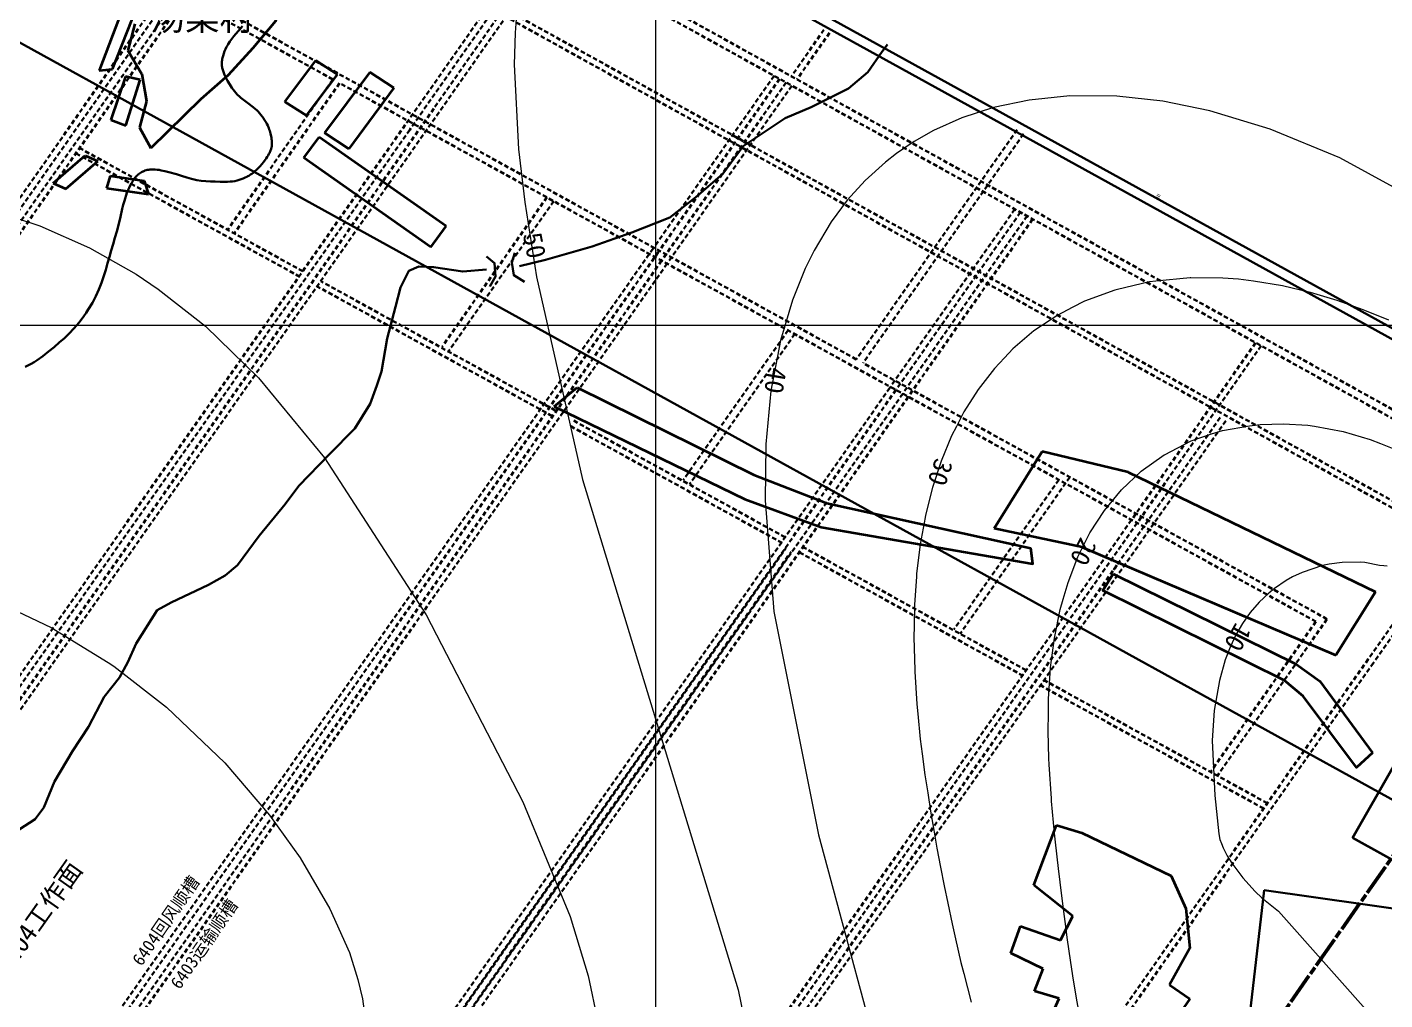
# Model space of a CAD drawing. Header units: inches. Extents: x 36473197 to 36486087, y 3899343 to 3911260.
# Drawn here: x 36476504 to 36477575, y 3907468 to 3908236 of the extents above; entities that cross this region are included whole.
import ezdxf

# ---------------------------------------------------------------- set-up
doc = ezdxf.new("R2010")
doc.units = ezdxf.units.IN
doc.header["$MEASUREMENT"] = 0
doc.linetypes.add('虚线', pattern=[0.0045, 0.00175, -0.001, 0.00175])
doc.linetypes.add('采区边界', pattern=[0.03, 0.0125, -0.001, 0.003, -0.001, 0.0125])
doc.layers.get('0').update_dxf_attribs({"lineweight": 0})
doc.layers.get('Defpoints').update_dxf_attribs({"lineweight": 0})
for name, color, linetype, lineweight in [('4煤底板等值线', 7, 'Continuous', 0), ('五六盘区排水系统', 7, 'Continuous', 0), ('五盘区出面', 7, 'Continuous', 0), ('四盘区辅运巷', 7, 'Continuous', 0), ('居民地', 7, 'Continuous', 0), ('巷道掘进尺', 7, 'Continuous', 0), ('水系', 7, 'Continuous', 0), ('河流', 7, 'Continuous', 0), ('注记', 7, 'Continuous', 0), ('等值线注记', 7, 'Continuous', 0), ('经纬网', 7, 'Continuous', 0), ('西区开拓设计', 7, 'Continuous', 0)]:
    doc.layers.add(name, color=color, linetype=linetype, lineweight=lineweight)
doc.layers.add('保护煤柱', color=7, linetype='Continuous', lineweight=0, true_color=0xff0042)
doc.styles.add('仿宋', font='simfang.ttf')
doc.styles.add('仿宋_GB2312', font='')
doc.styles.add('宋体', font='SIMSUN.TTC')
doc.styles.add('新宋体', font='SIMSUN.TTC')
doc.styles.add('黑体', font='simhei.ttf')
doc.styles.get('仿宋_GB2312').set_extended_font_data('仿宋_GB2312')
doc.linetypes.add('保护煤柱', pattern='A,0.0195,-0.001,[6,西北矿业高家堡煤矿2022年采掘接续图(2022.8.14).shx,S=1.01575e-06,R=0,X=0,Y=0],0.0195', length=0.04)
doc.dimstyles.get("Standard").update_dxf_attribs({"dimtxt": 30, "dimasz": 20, "dimexe": 0.18, "dimexo": 0.0625, "dimgap": 0.09, "dimtad": 1, "dimdec": 0, "dimzin": 0, "dimdsep": 46, "dimtxsty": '仿宋', "dimcen": 0.09, "dimclrd": 150, "dimclre": 150, "dimadec": 0, "dimazin": 0, "dimtfac": 1, "dimtdec": 0, "dimtofl": 0, "dimtmove": 0, "dimatfit": 3, "dimfxl": 1, "dimtolj": 1, "dimtzin": 0, "dimlwd": 0, "dimarcsym": 0})

# ---------------------------------------------------------------- blocks, each defined once
blk = doc.blocks.new('PDMODE_0')
at = {"color": 0}
blk.add_lwpolyline([(0, 0), (0, 0)], dxfattribs=at)
blk = doc.blocks.new('*D204')
at = {"layer": 'Defpoints', "color": 0, "transparency": 16777216}
for p in [(36476925.5, 3911082.4), (36486060.1, 3904950), (36485936.1, 3904772.9)]:
    blk.add_point(p, dxfattribs=at)
at = {"layer": '四盘区辅运巷', "color": 150, "lineweight": -2, "transparency": 16777216}
for p, q in [((36476925.6, 3911082.4), (36477049.7, 3911259.7)), ((36485936.1, 3904772.9), (36486060.3, 3904950.2))]:
    blk.add_line(p, q, dxfattribs=at)
at = {"layer": '四盘区辅运巷', "color": 150, "lineweight": 0, "transparency": 16777216}
blk.add_line((36477066, 3911248.1), (36486043.8, 3904961.5), dxfattribs=at)
at = {"layer": '四盘区辅运巷', "color": 150, "transparency": 16777216}
for points in [[(36477067.9, 3911250.8), (36477064, 3911245.3), (36477049.6, 3911259.5)], [(36486045.7, 3904964.2), (36486041.9, 3904958.8), (36486060.1, 3904950)]]:
    blk.add_solid(points, dxfattribs=at)
at = {"layer": '四盘区辅运巷', "color": 0, "transparency": 16777216, "insert": (36481563.6, 3908117.3), "char_height": 30, "attachment_point": 5, "rotation": 324.9991, "style": '仿宋'}
blk.add_mtext('\\A1;1100', dxfattribs=at)

msp = doc.modelspace()

# ---------------------------------------------------------------- linework, layer by layer
at = {"layer": '4煤底板等值线', "color": 7, "linetype": 'Continuous', "lineweight": 0, "flags": 128}
for points in [[(36476890.4, 3908249.3), (36476889.2, 3908231.1), (36476888.3, 3908206), (36476891.8, 3908139.3), (36476896.7, 3908097.5), (36476906.1, 3908038.6), (36476942.3, 3907878.5), (36477065, 3907476), (36477073.5, 3907434.9)], [(36477604.6, 3908096.9), (36477539.6, 3908132.4), (36477484.9, 3908155.1), (36477437.3, 3908169.4), (36477400, 3908177), (36477363.7, 3908181), (36477326.7, 3908181.2), (36477294.6, 3908178), (36477266.5, 3908172.1), (36477241.5, 3908163.9), (36477219.2, 3908153.9), (36477204, 3908145.4), (36477190.1, 3908135.9), (36477181.3, 3908129.1), (36477165.4, 3908114.6), (36477151.2, 3908098.9), (36477138.6, 3908082), (36477125, 3908059.4), (36477118, 3908045.1), (36477107.9, 3908020.1), (36477098.5, 3907988.2), (36477090.9, 3907948.5), (36477087, 3907906.6), (36477086.4, 3907862.1), (36477093.3, 3907774.4), (36477128.6, 3907598.3), (36477187.2, 3907380.9)], [(36476472.5, 3908092.3), (36476514.3, 3908078.8), (36476553.5, 3908061.5), (36476590.2, 3908040.6), (36476607.7, 3908028.9), (36476644.9, 3907999.5), (36476686.8, 3907958.7), (36476738.9, 3907895.6), (36476819, 3907771.9), (36476895.3, 3907624.4), (36476932.5, 3907533.7), (36476946.8, 3907487.1), (36476954.4, 3907450.8)], [(36477578.3, 3908004.4), (36477558.2, 3908012.4), (36477537.7, 3908019.7), (36477516.5, 3908026.1), (36477508.7, 3908028.1), (36477494.5, 3908031.3), (36477471.6, 3908035.2), (36477459.9, 3908036.6), (36477447.5, 3908037.5), (36477422.1, 3908037.8), (36477421.6, 3908037.8), (36477394.6, 3908035.2), (36477389.7, 3908034.5), (36477364.3, 3908028.6), (36477362.3, 3908028), (36477338.3, 3908019.2), (36477328.7, 3908014.3), (36477317.2, 3908008.3), (36477298.4, 3907995.8), (36477281.9, 3907981.7), (36477275.3, 3907974.7), (36477267.3, 3907966.3), (36477254.4, 3907949.7), (36477243.1, 3907931.9), (36477237.3, 3907920.5), (36477233.4, 3907913), (36477225.2, 3907893.1), (36477218.3, 3907872.3), (36477212.9, 3907850.4), (36477212.6, 3907848.5), (36477208.7, 3907827.7), (36477205.8, 3907804.1), (36477205.7, 3907802.1), (36477204.2, 3907779.6), (36477203.9, 3907762.8), (36477203.7, 3907754.3), (36477204.4, 3907728.1), (36477204.4, 3907727), (36477206.1, 3907701.3), (36477206.8, 3907693.8), (36477208.8, 3907673.7), (36477210.3, 3907662.1), (36477212.4, 3907645.5), (36477214.6, 3907631.5), (36477216.8, 3907616.8), (36477219.4, 3907601.8), (36477221.8, 3907587.6), (36477224.7, 3907572.8), (36477227.5, 3907558), (36477230.4, 3907544.3), (36477233.8, 3907527.9), (36477236.5, 3907516.3), (36477240.8, 3907497.4), (36477243, 3907488.9), (36477248.8, 3907466.1)], [(36477334.1, 3907457.7), (36477332, 3907469.5), (36477329, 3907486.9), (36477327.2, 3907499.3), (36477324.8, 3907515.5), (36477323, 3907529.9), (36477321.1, 3907543.8), (36477319.1, 3907561), (36477317.7, 3907571.8), (36477315.5, 3907592.5), (36477314.7, 3907599.5), (36477312.4, 3907624.7), (36477312.2, 3907627), (36477310.5, 3907653.8), (36477310.3, 3907658.4), (36477309.7, 3907680), (36477309.8, 3907694.3), (36477310, 3907705.5), (36477311.6, 3907730), (36477312.1, 3907734.2), (36477314.6, 3907753.5), (36477319.1, 3907776), (36477321.5, 3907784.2), (36477325.3, 3907797.4), (36477333, 3907817.6), (36477342.6, 3907836.6), (36477354, 3907854.2), (36477367.4, 3907870.5), (36477383.1, 3907885.2), (36477401.2, 3907898.1), (36477401.3, 3907898.1), (36477422.4, 3907909), (36477438.4, 3907914.5), (36477447.2, 3907917.3), (36477468.6, 3907921), (36477477, 3907922.1), (36477495.2, 3907922.4), (36477514.6, 3907921.4), (36477519.7, 3907920.7), (36477542.3, 3907916.4), (36477563.6, 3907910.2), (36477571.7, 3907907), (36477583.7, 3907902.2)], [(36477577, 3907810.1), (36477574.5, 3907810.5), (36477570.9, 3907810.7), (36477559.4, 3907813), (36477556.3, 3907813.3), (36477541.7, 3907813), (36477531.2, 3907811.8), (36477526, 3907810.8), (36477509.9, 3907805.1), (36477502.3, 3907801.7), (36477497.4, 3907798.9), (36477488.2, 3907792.5), (36477483.8, 3907789), (36477476, 3907781.7), (36477469, 3907773.7), (36477463, 3907765.1), (36477457.7, 3907756), (36477453.1, 3907746.2), (36477449.3, 3907736.2), (36477444.7, 3907720.1), (36477440.5, 3907696.4), (36477439, 3907672.7), (36477441, 3907629.2), (36477444.3, 3907598.9), (36477445.2, 3907594.6), (36477446.3, 3907591.3), (36477447.7, 3907588.1), (36477450.9, 3907581.8), (36477454.6, 3907575.8), (36477463.2, 3907564.3), (36477472.9, 3907553.6), (36477478.1, 3907548.6), (36477491.4, 3907538.1)], [(36476479.9, 3907782.4), (36476523.2, 3907761.7), (36476568.2, 3907734.3), (36476572.5, 3907731.4), (36476614.1, 3907699.1), (36476660.2, 3907655), (36476695.4, 3907613.7), (36476719.6, 3907580.2), (36476743.1, 3907539.8), (36476758.4, 3907505.5), (36476765.1, 3907484), (36476768.7, 3907468.8), (36476770.7, 3907455.2)], [(36477491.4, 3907538.1), (36477568.6, 3907450.9)]]:
    msp.add_lwpolyline(points, dxfattribs=at)
at = {"layer": '五六盘区排水系统', "color": 30, "linetype": '虚线', "lineweight": 30, "ltscale": 2000, "true_color": 0xff7f00}
for p, q in [((36476439.2, 3906876.7), (36477102.8, 3907824.3)), ((36476443.3, 3906873.8), (36477106.9, 3907821.5))]:
    msp.add_line(p, q, dxfattribs=at)
at = {"layer": '五盘区出面', "linetype": '采区边界', "lineweight": 50, "ltscale": 2000}
msp.add_line((36476135.9, 3905516.9), (36477720, 3907779.1), dxfattribs=at)
at = {"layer": '保护煤柱', "color": 1, "linetype": '保护煤柱', "lineweight": 30, "ltscale": 3750, "true_color": 0xff0000}
for p, q in [((36477791.5, 3907509.8), (36475547.3, 3908748)), ((36477480.1, 3907554.7), (36477465.5, 3907428.9)), ((36478542.4, 3907401.5), (36477480.1, 3907554.7))]:
    msp.add_line(p, q, dxfattribs=at)
at = {"layer": '居民地', "color": 254, "linetype": 'Continuous', "lineweight": 35, "true_color": 0xd7d7d7}
for p, q in [((36476571.5, 3908202.3), (36476604.2, 3908285.6)), ((36476589.3, 3908238.1), (36476583.7, 3908217.2)), ((36476583.7, 3908217.2), (36476594.7, 3908198.5)), ((36476707.4, 3908176.7), (36476731.9, 3908209.1)), ((36476731.9, 3908209.1), (36476749.1, 3908198.1)), ((36476561.1, 3908201.4), (36476571.5, 3908202.3)), ((36476581.9, 3908196.6), (36476570.3, 3908162.5)), ((36476593.3, 3908193.9), (36476581.9, 3908196.6)), ((36476594.7, 3908198.5), (36476598.3, 3908177.2)), ((36476724.6, 3908165.7), (36476749.1, 3908198.1)), ((36476774.6, 3908200), (36476738.9, 3908152.2)), ((36476793.6, 3908187.5), (36476774.6, 3908200)), ((36476582.1, 3908157.8), (36476593.3, 3908193.9)), ((36476793.6, 3908187.5), (36476758, 3908139.6)), ((36476598.3, 3908177.2), (36476592.8, 3908156.4)), ((36476707.4, 3908176.7), (36476724.6, 3908165.7)), ((36476570.3, 3908162.5), (36476582.1, 3908157.8)), ((36476592.8, 3908156.4), (36476601.7, 3908139.9)), ((36476738.9, 3908152.2), (36476758, 3908139.6)), ((36476722.6, 3908132.3), (36476734.6, 3908148.8)), ((36476834.7, 3908078.5), (36476734.6, 3908148.8)), ((36476524.7, 3908112.5), (36476550, 3908134.3)), ((36476534.8, 3908108), (36476560, 3908129.8)), ((36476550, 3908134.3), (36476560, 3908129.8)), ((36476822.7, 3908062), (36476722.6, 3908132.3)), ((36476524.7, 3908112.5), (36476534.8, 3908108)), ((36476569.6, 3908118.1), (36476566.8, 3908108.4)), ((36476566.8, 3908108.4), (36476599.9, 3908103.7)), ((36476569.6, 3908118.1), (36476596.6, 3908114.3)), ((36476596.6, 3908114.3), (36476599.9, 3908103.7)), ((36476822.7, 3908062), (36476834.7, 3908078.5)), ((36476920, 3907936.1), (36476938, 3907951.1)), ((36476938, 3907951.1), (36477077.5, 3907882.2)), ((36477305, 3907900.6), (36477267.1, 3907839.9)), ((36477372.7, 3907884.5), (36477305, 3907900.6)), ((36477372.7, 3907884.5), (36477567.9, 3907789.9)), ((36477077.5, 3907882.2), (36477135, 3907859.8)), ((36477135, 3907859.8), (36477296.1, 3907824.5)), ((36477336.5, 3907825.1), (36477267.1, 3907839.9)), ((36477336.5, 3907825.1), (36477536.7, 3907740)), ((36477567.9, 3907789.9), (36477536.7, 3907740)), ((36477505.2, 3907732.8), (36477523.9, 3907719.5)), ((36477523.9, 3907719.5), (36477565.4, 3907662.9)), ((36477549.7, 3907595.8), (36477582.1, 3907652.4)), ((36477298.4, 3907558.5, 0.2), (36477316.3, 3907605.9, 0.2)), ((36477316.3, 3907605.9, 0.2), (36477336.2, 3907599.9, 0.2)), ((36477336.2, 3907599.9, 0.2), (36477406.7, 3907566, 0.2)), ((36477406.7, 3907566, 0.2), (36477418.3, 3907540, 0.2)), ((36477329.1, 3907534.1, 0.2), (36477298.4, 3907558.5, 0.2)), ((36477319.5, 3907515.2, 0.2), (36477329.1, 3907534.1, 0.2)), ((36477418.3, 3907540, 0.2), (36477421.3, 3907508.9, 0.2)), ((36477280.2, 3907505, 0.2), (36477287.9, 3907526.3, 0.2)), ((36477287.9, 3907526.3, 0.2), (36477319.5, 3907515.2, 0.2)), ((36477421.3, 3907508.9, 0.2), (36477405.3, 3907480, 0.2)), ((36477305.7, 3907492.4, 0.2), (36477280.2, 3907505, 0.2)), ((36477298.8, 3907474.8, 0.2), (36477305.7, 3907492.4, 0.2)), ((36477405.3, 3907480, 0.2), (36477421.3, 3907468.9, 0.2)), ((36477318.4, 3907469.2, 0.2), (36477298.8, 3907474.8, 0.2)), ((36477300.3, 3907429.5, 0.2), (36477318.4, 3907469.2, 0.2)), ((36477421.3, 3907468.9, 0.2), (36477389.7, 3907423.3, 0.2))]:
    msp.add_line(p, q, dxfattribs=at)
at = {"layer": '居民地', "color": 254, "linetype": 'Continuous', "lineweight": 35, "true_color": 0xd7d7d7, "flags": 128}
for points in [[(36476655.6, 3908393.5), (36476702.3, 3908331.3), (36476707.8, 3908279.3), (36476700.2, 3908240.3), (36476682.2, 3908219), (36476662.9, 3908197.7), (36476641.2, 3908178.7), (36476601.7, 3908139.9)], [(36476593.9, 3908284.8), (36476576.9, 3908242.9), (36476561.1, 3908201.4)], [(36476920, 3907936.1), (36477070.5, 3907863), (36477130.5, 3907841.1), (36477297.5, 3907812), (36477296.1, 3907824.5)], [(36477565.4, 3907662.9), (36477552.8, 3907651.3), (36477510.7, 3907707.6), (36477496, 3907719.9), (36477352.8, 3907791), (36477360.8, 3907804.1)], [(36477360.8, 3907804.1), (36477505.2, 3907732.8)], [(36477549.7, 3907595.8), (36477619.9, 3907557), (36477742.4, 3907532), (36477766.2, 3907517.1)]]:
    msp.add_lwpolyline(points, dxfattribs=at)
at = {"layer": '巷道掘进尺', "color": 3, "true_color": 0x00ff00, "const_width": 0.3}
msp.add_lwpolyline([(36477394.2, 3908101.1, -1), (36477393.9, 3908101.1, -1), (36477394.2, 3908101.1)], format="xyb", dxfattribs=at)
at = {"layer": '水系', "color": 151, "linetype": 'Continuous', "lineweight": 30, "true_color": 0x7fbfff, "flags": 128}
for points in [[(36476502.7, 3907967.6), (36476504.3, 3907968.3), (36476507.4, 3907969.8), (36476509.8, 3907971.2), (36476512.2, 3907972.7), (36476516.7, 3907976), (36476521.2, 3907979.5), (36476525.5, 3907983.1), (36476529.6, 3907986.6), (36476533.6, 3907990.2), (36476537.4, 3907993.9), (36476541.1, 3907997.8), (36476545.2, 3908002.6), (36476549, 3908007.6), (36476550.8, 3908010.1), (36476552.5, 3908012.8), (36476555.8, 3908018.1), (36476558.4, 3908023.2), (36476560.7, 3908028.4), (36476562.8, 3908033.8), (36476564.8, 3908039.2), (36476566.3, 3908044.1), (36476567.7, 3908049.2), (36476569.1, 3908054.2), (36476570.5, 3908059.2), (36476572, 3908064.2), (36476573.5, 3908069.3), (36476574.9, 3908074.3), (36476576.3, 3908079.3), (36476577.8, 3908085.8), (36476579.2, 3908092.2), (36476580, 3908095.3), (36476580.9, 3908098.5), (36476583, 3908104.7), (36476583.7, 3908106.6), (36476584.6, 3908108.6), (36476585.5, 3908110.5), (36476586.5, 3908112.3), (36476587, 3908113.2), (36476587.5, 3908114.1), (36476588.1, 3908115), (36476588.7, 3908115.8), (36476589.3, 3908116.6), (36476589.9, 3908117.4), (36476590.3, 3908117.7), (36476590.6, 3908118.1), (36476591.4, 3908118.8), (36476591.7, 3908119.1), (36476592.1, 3908119.4), (36476592.9, 3908120), (36476593.7, 3908120.6), (36476594.5, 3908121.1), (36476595.4, 3908121.5), (36476595.8, 3908121.7), (36476596.3, 3908121.9), (36476596.7, 3908122.1), (36476597.1, 3908122.3), (36476598, 3908122.6), (36476598.4, 3908122.7), (36476598.7, 3908122.8), (36476599.5, 3908122.9), (36476600.2, 3908123), (36476600.9, 3908123.1), (36476601.6, 3908123.2), (36476602.4, 3908123.2), (36476603.8, 3908123.2), (36476605.3, 3908123.1), (36476606.8, 3908123), (36476608.3, 3908122.8), (36476609.9, 3908122.5), (36476612.9, 3908121.9), (36476616, 3908121.1), (36476622.1, 3908119.4), (36476626.1, 3908118.1), (36476630.1, 3908116.9), (36476634, 3908115.8), (36476638, 3908114.9), (36476641.6, 3908114.3), (36476645.2, 3908114), (36476648.9, 3908113.8), (36476652.6, 3908113.7), (36476656.5, 3908113.5), (36476658.5, 3908113.5), (36476660.4, 3908113.5), (36476662.4, 3908113.5), (36476664.3, 3908113.6), (36476665.3, 3908113.7), (36476666.2, 3908113.8), (36476668.1, 3908114.1), (36476669.8, 3908114.5), (36476671.4, 3908115), (36476673, 3908115.5), (36476674.6, 3908116.1), (36476676.1, 3908116.8), (36476677.6, 3908117.5), (36476678.4, 3908117.9), (36476679.1, 3908118.3), (36476680.5, 3908119.2), (36476681.4, 3908119.8), (36476682.2, 3908120.4), (36476683.7, 3908121.7), (36476685.2, 3908123), (36476686.7, 3908124.4), (36476688.1, 3908125.9), (36476689.4, 3908127.5), (36476690.6, 3908129), (36476691.9, 3908130.7), (36476692.7, 3908131.9), (36476693.5, 3908133.1), (36476694.3, 3908134.3), (36476695, 3908135.6), (36476695.3, 3908136.2), (36476695.7, 3908136.9), (36476696, 3908137.5), (36476696.2, 3908138.2), (36476696.5, 3908138.8), (36476696.7, 3908139.5), (36476696.8, 3908139.8), (36476696.9, 3908140.2), (36476697.1, 3908140.8), (36476697.2, 3908141.4), (36476697.2, 3908141.9), (36476697.3, 3908142.4), (36476697.3, 3908142.9), (36476697.3, 3908144), (36476697.3, 3908145.1), (36476697.2, 3908146.1), (36476697.1, 3908147.2), (36476696.9, 3908148.3), (36476696.7, 3908149.4), (36476696.5, 3908150.4), (36476696.2, 3908151.5), (36476695.9, 3908152.6), (36476695.6, 3908153.6), (36476695.2, 3908154.7), (36476694.8, 3908155.7), (36476694, 3908157.8), (36476693.2, 3908159.3), (36476692.4, 3908160.8), (36476691.5, 3908162.2), (36476690.6, 3908163.7), (36476689.6, 3908165.1), (36476688.6, 3908166.4), (36476687.5, 3908167.7), (36476686.4, 3908168.9), (36476685.4, 3908169.9), (36476684.4, 3908170.7), (36476682.4, 3908172.4), (36476678.1, 3908175.7), (36476676, 3908177.3), (36476673.9, 3908178.9), (36476672.9, 3908179.7), (36476671.9, 3908180.6), (36476669.9, 3908182.4), (36476668.8, 3908183.6), (36476667.8, 3908184.9), (36476666.8, 3908186.2), (36476665.8, 3908187.5), (36476664, 3908190.3), (36476662.3, 3908193.2), (36476661.5, 3908194.7), (36476660.8, 3908196.3), (36476660, 3908197.8), (36476659.4, 3908199.4), (36476659.1, 3908200.2), (36476658.8, 3908201), (36476658.6, 3908201.8), (36476658.3, 3908202.6), (36476658.1, 3908203.4), (36476658, 3908204.2), (36476657.9, 3908204.6), (36476657.9, 3908205), (36476657.8, 3908205.8), (36476657.8, 3908206.2), (36476657.8, 3908206.7), (36476657.8, 3908207.6), (36476657.9, 3908208.5), (36476658, 3908209.4), (36476658.2, 3908210.3), (36476658.3, 3908211.2), (36476658.6, 3908212.1), (36476658.8, 3908213), (36476659.4, 3908214.8), (36476660, 3908216.5), (36476660.7, 3908218.2), (36476661.6, 3908219.9), (36476662.2, 3908221), (36476662.8, 3908222.1), (36476664.2, 3908224.3), (36476665.8, 3908226.4), (36476667.3, 3908228.4), (36476670.7, 3908232.4), (36476674.1, 3908236.3)], [(36476892.6, 3908046.8), (36476913, 3908052), (36476950, 3908062.4), (36476981.3, 3908073.6), (36477011.2, 3908085.3), (36477031.7, 3908101.4), (36477053, 3908119.7), (36477069.1, 3908141.5), (36477102.2, 3908163.7), (36477122.6, 3908172.3), (36477152.1, 3908187.1), (36477167.3, 3908200.1), (36477178.6, 3908216.2), (36477183, 3908221.9)], [(36476888.9, 3908057.5), (36476886.6, 3908049.8), (36476888.1, 3908039.8), (36476896.5, 3908034.6)], [(36476497.9, 3907602.4), (36476510.5, 3907610.6), (36476517.5, 3907619.8), (36476525.9, 3907640.3), (36476539.9, 3907664.3), (36476552.6, 3907683.5), (36476564.9, 3907707), (36476577.1, 3907722.3), (36476583.7, 3907734.5), (36476590.3, 3907749.3), (36476606.9, 3907775.5), (36476617.8, 3907781.6), (36476647.4, 3907795.5), (36476660.5, 3907802.9), (36476670.1, 3907811.1), (36476687.2, 3907834.2), (36476707.7, 3907859.1), (36476718.6, 3907873.5), (36476742.6, 3907898.3), (36476762.7, 3907918.8), (36476774.9, 3907938.4), (36476780.2, 3907952.8), (36476783.7, 3907963.7), (36476788.2, 3907989.9), (36476794.8, 3908014.8), (36476798.7, 3908030.1), (36476805.3, 3908043.2), (36476813.1, 3908046.6), (36476824.9, 3908046.2), (36476847.9, 3908042.6), (36476866.6, 3908044.3)], [(36476866.7, 3908054.5), (36476873, 3908049.3), (36476873.8, 3908038.8), (36476869.2, 3908030.9)]]:
    msp.add_lwpolyline(points, dxfattribs=at)
at = {"layer": '经纬网', "color": 7, "linetype": 'Continuous', "lineweight": 9}
for p, q in [((36477000, 3909789.2), (36477000, 3904403.1)), ((36480961.3, 3908000), (36475023.5, 3908000))]:
    msp.add_line(p, q, dxfattribs=at)
at = {"layer": '西区开拓设计', "color": 30, "linetype": '虚线', "lineweight": 30, "ltscale": 2000, "true_color": 0xff8000}
for p, q in [((36478612.2, 3907355.3, 0), (36475777.7, 3908926.4, 0)), ((36478615.5, 3907360.6, 0), (36475781.4, 3908931.6, 0)), ((36479729.3, 3906671.1), (36475745, 3908879.6)), ((36477783.1, 3907744.2), (36475742.1, 3908875.5)), ((36476745.4, 3908194.3), (36475677.7, 3908783.5)), ((36477158.3, 3907973.4), (36475681.1, 3908788.4)), ((36476903.4, 3908302.4), (36476802.5, 3908158.4)), ((36476907.8, 3908300), (36476806, 3908154.5)), ((36476913.1, 3908297.1), (36476825.1, 3908171.4)), ((36476917.5, 3908294.6), (36476829.2, 3908168.5)), ((36477132.8, 3908233.5), (36477107.1, 3908196.7)), ((36477137.2, 3908231.1), (36477111.5, 3908194.3)), ((36477093.4, 3908197.1), (36476998, 3908060.9)), ((36477097.8, 3908194.7), (36477002.1, 3908058)), ((36477520.9, 3907766.5), (36476750.7, 3908191.4)), ((36477103, 3908191.8), (36477004.7, 3908051.3)), ((36477107.4, 3908189.3), (36477009.1, 3908048.9)), ((36477285.2, 3908154.6), (36477158.3, 3907973.4)), ((36477290.1, 3908151.2), (36477163.6, 3907970.5)), ((36477283.3, 3908091.8), (36477184.7, 3907950.9)), ((36477287.7, 3908089.4), (36477189.6, 3907949.3)), ((36477293, 3908086.5), (36477194.9, 3907946.3)), ((36477297.4, 3908084), (36477199.3, 3907943.9)), ((36477473.3, 3907986.5), (36477375.4, 3907846.7)), ((36477477.7, 3907984.1), (36477379.8, 3907844.3)), ((36477529.6, 3907768.5), (36477163.6, 3907970.5)), ((36477445.3, 3907927.4), (36477360.4, 3907806.2)), ((36477449.7, 3907924.9), (36477364.5, 3907803.3)), ((36477663.2, 3907881.2), (36477562.2, 3907736.9)), ((36477667.6, 3907878.8), (36477566.3, 3907734))]:
    msp.add_line(p, q, dxfattribs=at)
at = {"layer": '西区开拓设计', "color": 30, "linetype": 'Continuous', "lineweight": 30, "true_color": 0xff8000}
for p, q in [((36477390.4, 3908094.5), (36476759.5, 3908442.5)), ((36477394.1, 3908101.1), (36476763.2, 3908449.2)), ((36477801.3, 3907876.3), (36477394.1, 3908101.1)), ((36477796.5, 3907870.2), (36477390.4, 3908094.5))]:
    msp.add_line(p, q, dxfattribs=at)
at = {"layer": '西区开拓设计', "color": 7, "linetype": '虚线', "lineweight": 30, "ltscale": 2000}
for p, q in [((36476677.1, 3908355.9), (36475711.1, 3906976.2)), ((36476681.6, 3908353.4), (36475712.3, 3906969.3)), ((36476624.6, 3908261.6), (36475713.2, 3906960)), ((36476628.7, 3908258.7), (36475720.2, 3906961.2)), ((36476745.4, 3908194.3), (36476662.7, 3908076.2)), ((36476750.7, 3908191.4), (36476667.6, 3908072.8)), ((36476825.1, 3908171.4), (36475705.8, 3906572.9)), ((36476829.2, 3908168.5), (36475712.8, 3906574.1)), ((36476802.5, 3908158.4), (36475884, 3906846.5)), ((36476806, 3908154.5), (36475885.2, 3906839.6)), ((36476719.3, 3908038.6), (36476542.7, 3908136)), ((36476721.7, 3908042.9), (36476545.6, 3908140.1)), ((36476914.3, 3908101.3), (36476831.6, 3907983.2)), ((36476919.6, 3908098.3), (36476836.6, 3907979.7)), ((36476998, 3908060.9), (36475876.6, 3906459.4)), ((36477002.1, 3908058), (36475877.8, 3906452.4)), ((36477004.7, 3908051.3), (36475696.4, 3906182.8)), ((36477009.1, 3908048.9), (36475703.3, 3906184)), ((36476920.8, 3907933.1), (36476735.9, 3908035.1)), ((36476918.4, 3907928.7), (36476733, 3908031)), ((36477104.5, 3907996.3), (36477021.8, 3907878.2)), ((36477109.8, 3907993.4), (36477026.8, 3907874.8)), ((36477184.7, 3907950.9), (36475867.2, 3906069.3)), ((36477189.6, 3907949.3), (36475868.4, 3906062.4)), ((36477194.9, 3907946.3), (36475695.6, 3905805.1)), ((36477199.3, 3907943.9), (36476837.3, 3907426.9)), ((36477099.8, 3907828.6), (36476932.5, 3907920.9)), ((36477102.2, 3907833), (36476934.9, 3907925.3)), ((36477318, 3907878.4), (36477235.3, 3907760.3)), ((36477326.7, 3907880.4), (36477240.2, 3907756.9)), ((36477379.8, 3907844.3), (36475867.6, 3905684.6)), ((36477375.4, 3907846.7), (36477001.1, 3907312.2)), ((36477289.9, 3907723.7), (36477113.3, 3907821.2)), ((36477292.3, 3907728.1), (36477116.2, 3907825.3)), ((36477363.9, 3907811.1), (36475864.8, 3905670.1)), ((36477364.5, 3907803.3), (36476994, 3907274.1)), ((36477520.9, 3907766.5), (36477438.2, 3907648.4)), ((36477529.6, 3907768.5), (36477443.1, 3907644.9)), ((36477566.3, 3907734), (36476036.8, 3905549.7)), ((36477562.2, 3907736.9), (36477161.2, 3907164.3)), ((36477479.7, 3907619), (36477303.5, 3907716.2)), ((36477482.5, 3907623.2), (36477306.4, 3907720.3))]:
    msp.add_line(p, q, dxfattribs=at)

# ---------------------------------------------------------------- block references
at = {"layer": '河流', "color": 36, "true_color": 0x7f3f00}
msp.add_blockref('PDMODE_0', (36477374.5, 3907832, 5), dxfattribs=at)
msp.add_blockref('PDMODE_0', (36477374.5, 3907832, 5), dxfattribs=at)

# ---------------------------------------------------------------- texts
at = {"layer": '居民地', "color": 254, "lineweight": 35, "true_color": 0xd7d7d7, "style": '仿宋_GB2312'}
msp.add_text('汤渠村', height=20, dxfattribs=at).set_placement((36476601.4, 3908233))
at = {"layer": '巷道掘进尺', "style": '宋体'}
msp.add_text('Ⅲ', height=3, rotation=62.2898, dxfattribs=at).set_placement((36477396.9, 3908099.6, -0.2))
at = {"layer": '注记', "style": '黑体'}
msp.add_text('6404工作面', height=15, rotation=54.7902, dxfattribs=at).set_placement((36476489.7, 3907487.5))
at = {"layer": '等值线注记', "color": 7, "style": '新宋体'}
for s, rotation, p in [('50', 281.4386, (36476895.2, 3908071.9)), ('40', 260.3828, (36477089, 3907968)), ('30', 251.3979, (36477220.9, 3907896.3)), ('20', 243.9837, (36477335.3, 3907833.9)), ('10', 241.0782, (36477457.8, 3907766.5))]:
    msp.add_text(s, height=15, rotation=rotation, dxfattribs=at).set_placement(p)
at = {"layer": '西区开拓设计', "lineweight": 30, "style": '仿宋'}
for s, p in [('6404回风顺槽', (36476594.5, 3907494, 0)), ('6403运输顺槽', (36476624.7, 3907475.6, 0))]:
    msp.add_text(s, height=10, rotation=55.4992, dxfattribs=at).set_placement(p)

# ---------------------------------------------------------------- dimensions: what is measured, and where the dimension line sits
at = {"layer": '四盘区辅运巷'}
dim = msp.add_aligned_dim(p1=(36476925.5, 3911082.4), p2=(36485936.1, 3904772.9), distance=216.3, text='1100', dimstyle='Standard', dxfattribs=at)
dim.commit()
dim.dimension.update_dxf_attribs({"geometry": '*D204', "text_midpoint": (36481563.6, 3908117.3)})

doc.saveas('drawing.dxf')
